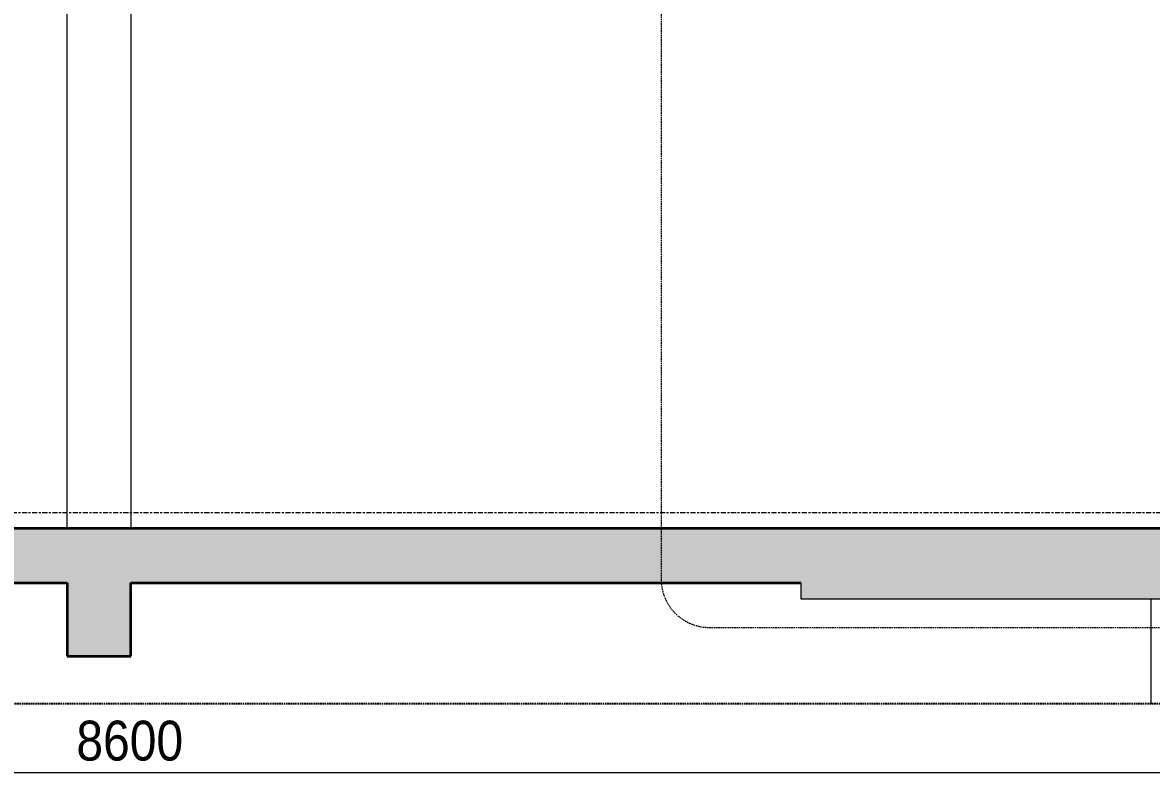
# Model space of a CAD drawing. Header units: millimetres. Extents: x 67190 to 250421, y 542 to 78637.
# Drawn here: x 102001 to 105540, y 1335 to 3737 of the extents above; entities that cross this region are included whole.
import ezdxf

# ---------------------------------------------------------------- set-up
doc = ezdxf.new("R2010")
doc.units = ezdxf.units.MM
for name, pattern in [('Centre', [31.75, 6.35, -4.7625, 15.875, -4.7625]), ('Demolished', [7.14375, 4.7625, -2.38125]), ('Hidden', [7.14375, 4.7625, -2.38125])]:
    doc.linetypes.add(name, pattern=pattern)
for name, color, linetype, lineweight in [('0-6', 130, 'Continuous', 5), ('A-ANNO-DIMS', 211, 'Continuous', 9), ('A-ANNO-DIMS-50', 211, 'Continuous', 9), ('A-ANNO-SYMB-1', 150, 'Demolished', 9), ('A-DETL-GENF', 92, 'Continuous', 18), ('A-DETL-GENF-4', 92, 'Hidden', 25), ('A-DETL-GENF-5', 9, 'Continuous', 18), ('A-DETL-MEDM', 33, 'Continuous', 35), ('A-DETL-THIN', 151, 'Continuous', 18), ('A-FLOR-LEVL-2', 51, 'Centre', 9), ('A-WALL', 113, 'Continuous', 18), ('S-BEAM-2', 7, 'Continuous', 18), ('S-COLS', 52, 'Continuous', 18)]:
    doc.layers.add(name, color=color, linetype=linetype, lineweight=lineweight)
doc.styles.add('UTM Avo', font='', dxfattribs={"width": 0.9, "height": 125})
doc.styles.get('UTM Avo').set_extended_font_data('UTM Avo')
doc.dimstyles.new('1_Dim_chi_tiet_2_5', dxfattribs={"dimscale": 304.8, "dimtxt": 124.912619, "dimasz": 0.19685, "dimexe": 0.164042, "dimexo": 0.0625, "dimgap": 0.016404, "dimtad": 1, "dimdec": 0, "dimrnd": 5, "dimzin": 0, "dimdsep": 46, "dimtxsty": 'UTM Avo', "dimblk1": 'OBLIQUE', "dimblk2": 'OBLIQUE', "dimsah": 1, "dimcen": 0.09, "dimdle": 0.164042, "dimazin": 0, "dimtfac": 1, "dimtdec": 4, "dimtix": 1, "dimtmove": 0, "dimatfit": 3, "dimfxl": 0.328084, "dimfxlon": 1, "dimtvp": 1, "dimtolj": 1, "dimtzin": 0, "dimarcsym": 2})

# ---------------------------------------------------------------- blocks, each defined once
blk = doc.blocks.new('NCV_TKTC_KET CAU_rvt-3-TKCS_CĂN HỘ LOẠI 5 - MẶT CẮT 2')
at = {"layer": 'S-BEAM-2'}
blk.add_line((32235.3, 1600), (32235.3, 1930), dxfattribs=at)
blk = doc.blocks.new('BORDER VIEW - BORDER VIEW-2590364-TKCS_CĂN HỘ LOẠI 5 - MẶT CẮT 2')
at = {"layer": 'A-DETL-GENF-4'}
blk.add_line((33964, 1600), (23077.4, 1600), dxfattribs=at)
blk = doc.blocks.new('DIMBLOCK70-TKCS_CĂN HỘ LOẠI 5 - MẶT CẮT 2')
at = {"layer": 'A-ANNO-DIMS-50'}
for p, q in [((98041.2, 1485.2), (98041.2, 1335.2)), ((98041.2, 1385.2), (98041.2, 1485.2)), ((106641.2, 1485.2), (106641.2, 1335.2)), ((106641.2, 1385.2), (106641.2, 1485.2)), ((98041.2, 1385.2), (106641.2, 1385.2))]:
    blk.add_line(p, q, dxfattribs=at)
at = {"layer": 'A-ANNO-DIMS-50', "lineweight": 25}
for p, q in [((98041.2, 1385.2), (98011.2, 1355.2)), ((98041.2, 1385.2), (98071.2, 1415.2)), ((106641.2, 1385.2), (106611.2, 1355.2)), ((106641.2, 1385.2), (106671.2, 1415.2))]:
    blk.add_line(p, q, dxfattribs=at)
at = {"layer": 'A-ANNO-DIMS-50', "color": 0, "insert": (102170, 1547.6), "char_height": 125, "width": 410.824, "attachment_point": 1, "line_spacing_factor": 1.110334, "style": 'UTM Avo'}
blk.add_mtext('8600', dxfattribs=at)
blk = doc.blocks.new('_Oblique')
at = {"color": 0, "linetype": 'ByBlock', "lineweight": -2}
blk.add_line((-0.5, -0.5), (0.5, 0.5), dxfattribs=at)

msp = doc.modelspace()

# ---------------------------------------------------------------- hatches: boundary and pattern name
at = {"layer": 'A-DETL-GENF-5'}
h = msp.add_hatch(dxfattribs=at)
h.set_pattern_fill('FP_8', color=256, style=0, pattern_type=2)
h.set_pattern_definition([(50, (101737.8, 15875), (364.368, -31.8783), [38.1, -419.1]), (355, (101737.8, 15875), (-70.486, 382.113), [30.48, -335.28]), (100.451, (101768.17, 15872.34), (293.885, 350.233), [32.38, -356.18]), (46.184, (101737.8, 15976.6), (542.158, -84.086), [57.15, -628.65]), (96.636, (101783, 15969.6), (474.805, 494.855), [48.57, -534.27]), (351.184, (101737.8, 15976.6), (474.81, 494.85), [45.72, -502.92]), (21, (101788.6, 15951.2), (303.2285, -204.5305), [38.1, -419.1]), (326, (101788.6, 15951.2), (123.604, 368.376), [30.48, -335.28]), (71.451, (101813.88, 15934.16), (426.834, 163.843), [32.38, -356.18]), (37.5, (101737.8, 15875), (6.1766, 169.1102), [3.353, -327.863, 3.353, -337.007, -336.55]), (37.5, (101737.8, 15875), (6.1766, 169.1102), [-671.576, 3.353, -333.197]), (7.5, (101737.8, 15875), (133.6389, 200.3615), [3.353, -190.703, 3.353, -320.243, -128.27]), (7.5, (101737.8, 15875), (133.6389, 200.3615), [-517.652, 3.353, -124.917]), (327.5, (101624.52, 15875), (271.1818, -11.4584), [3.353, -123.647, 3.353, -392.887, -525.78]), (327.5, (101624.52, 15875), (271.1818, -11.4584), [-523.24, 3.353, -522.427]), (317.5, (101573.72, 15875), (296.2585, 50.853), [3.353, -161.747, 3.353, -259.791, -373.38]), (317.5, (101573.72, 15875), (296.2585, 50.853), [-428.244, 3.353, -370.027]), (45, (101737.8, 15875), (-125.7236, 125.7236), []), (45, (101737.8, 16065.5), (-125.7236, 125.7236), [])])
h.paths.add_polyline_path([(98139.6, 1600), (98139.6, 1980), (102141.2, 1980), (102141.2, 1750), (102341.2, 1750), (102341.2, 1980), (104441.6, 1980), (104441.6, 1930), (106239.2, 1930), (106239.2, 1700), (106839.2, 1700), (106839.2, 1950), (107418.3, 1950), (107418.3, 2150), (96839.6, 2150), (96839.6, 2300), (96639.6, 2300), (96639.6, 1700), (96839.6, 1700), (96839.6, 1950), (97841.2, 1950), (97841.2, 1600), (98102.3, 1600)])
h.paths.add_polyline_path([(98139.6, 4950), (98139.6, 5380), (102141.2, 5380), (102141.2, 5150), (102341.2, 5150), (102341.2, 5380), (104441.6, 5380), (104441.6, 5330), (106239.2, 5330), (106239.2, 5100), (106839.2, 5100), (106839.2, 5350), (107418.3, 5350), (107418.3, 5550), (97841.2, 5550), (97841.2, 5500), (96841.2, 5500), (96841.2, 5700), (96639.6, 5700), (96639.6, 5100), (96839.6, 5100), (96839.6, 5330), (97841.2, 5330), (97841.2, 4950), (98041.2, 4950)])

# ---------------------------------------------------------------- linework, layer by layer
at = {"layer": 'A-ANNO-SYMB-1'}
for p, q in [((104003.8, 5520.4), (104003.8, 1990.1)), ((104153.8, 1840.1), (106817.3, 1840.1))]:
    msp.add_line(p, q, dxfattribs=at)
msp.add_arc((104153.8, 1990.1), 150, 180, 270, dxfattribs=at)
at = {"layer": 'A-DETL-MEDM'}
for p, q in [((106839.2, 2150), (96839.6, 2150)), ((98139.6, 1980), (102141.2, 1980)), ((102141.2, 1980), (102141.2, 1750)), ((102341.2, 1750), (102341.2, 1980)), ((102341.2, 1980), (104441.6, 1980)), ((102141.2, 1750), (102341.2, 1750))]:
    msp.add_line(p, q, dxfattribs=at)
at = {"layer": 'A-DETL-THIN'}
for p, q in [((104441.6, 1980), (104441.6, 1930)), ((104441.6, 1930), (106239.2, 1930))]:
    msp.add_line(p, q, dxfattribs=at)
at = {"layer": 'A-FLOR-LEVL-2'}
msp.add_line((95702, 2200), (108324.4, 2200), dxfattribs=at)
at = {"layer": 'A-WALL'}
for p, q in [((102141.2, 2150), (102141.2, 4950)), ((102341.2, 4950), (102341.2, 2150))]:
    msp.add_line(p, q, dxfattribs=at)
at = {"layer": 'S-COLS'}
for p, q in [((102141.2, 2150), (102141.2, 4950)), ((102341.2, 4950), (102341.2, 2150))]:
    msp.add_line(p, q, dxfattribs=at)

# ---------------------------------------------------------------- block references
at = {"layer": '0-6'}
msp.add_blockref('NCV_TKTC_KET CAU_rvt-3-TKCS_CĂN HỘ LOẠI 5 - MẶT CẮT 2', (73304.3, 0), dxfattribs=at)
at = {"layer": 'A-DETL-GENF'}
msp.add_blockref('BORDER VIEW - BORDER VIEW-2590364-TKCS_CĂN HỘ LOẠI 5 - MẶT CẮT 2', (73304.3, 0), dxfattribs=at)

# ---------------------------------------------------------------- dimensions: what is measured, and where the dimension line sits
at = {"layer": 'A-ANNO-DIMS'}
dim = msp.add_linear_dim(base=(106641.2, 1385.2), p1=(98041.2, 1485.2), p2=(106641.2, 1485.2), dimstyle='1_Dim_chi_tiet_2_5', override={"dimpost": '<>', "dimfxl": 8600}, dxfattribs=at)
dim.commit()
dim.dimension.update_dxf_attribs({"geometry": 'DIMBLOCK70-TKCS_CĂN HỘ LOẠI 5 - MẶT CẮT 2', "text_midpoint": (102341.2, 1454.9)})

doc.saveas('drawing.dxf')
